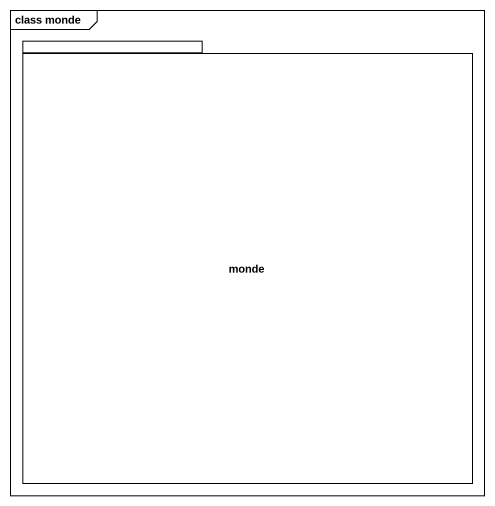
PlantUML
@startuml
mainframe class monde
package monde {
}
@enduml
